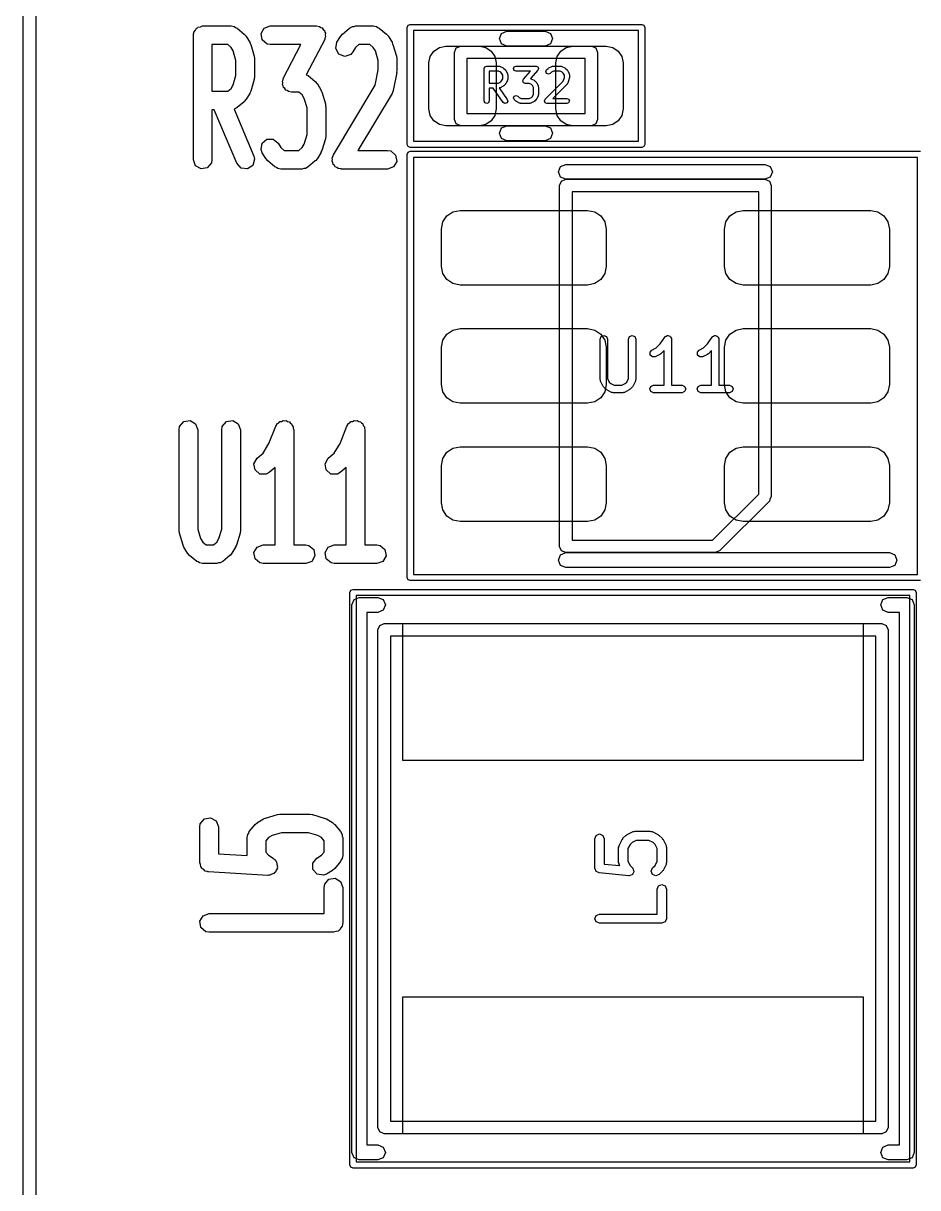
# Model space of a CAD drawing. Extents: x 3.67 to 6.5, y -4.53 to -1.6.
# Drawn here: x 3.7382 to 4.0212, y -2.9714 to -2.603 of the extents above; entities that cross this region are included whole.
import ezdxf

# ---------------------------------------------------------------- set-up
doc = ezdxf.new("R2010")
doc.units = 0
doc.header["$MEASUREMENT"] = 0
doc.layers.add('BLACK', color=7, linetype='CONTINUOUS')

msp = doc.modelspace()

# ---------------------------------------------------------------- linework, layer by layer
at = {"layer": 'BLACK', "linetype": 'CONTINUOUS'}
for p, q in [((3.73819, -3.51378), (3.73819, -1.9685)), ((3.74213, -1.9685), (3.74213, -3.51378)), ((3.79304, -2.60453), (3.79329, -2.60444)), ((3.79329, -2.60444), (3.79346, -2.60424)), ((3.79346, -2.60424), (3.79422, -2.60411)), ((3.79422, -2.60411), (3.79494, -2.60384)), ((3.79494, -2.60384), (3.80394, -2.60384)), ((3.80394, -2.60384), (3.80495, -2.60402)), ((3.80495, -2.60402), (3.80534, -2.60435)), ((3.80534, -2.60435), (3.80583, -2.60453)), ((3.81441, -2.60453), (3.81631, -2.60384)), ((3.81631, -2.60384), (3.83093, -2.60384)), ((3.83093, -2.60384), (3.83194, -2.60402)), ((3.83194, -2.60402), (3.8323, -2.60432)), ((3.8323, -2.60432), (3.83274, -2.60446)), ((3.83274, -2.60446), (3.83305, -2.60495)), ((3.84142, -2.60453), (3.84231, -2.60402)), ((3.84231, -2.60402), (3.84282, -2.60402)), ((3.84282, -2.60402), (3.84331, -2.60384)), ((3.84331, -2.60384), (3.84893, -2.60384)), ((3.84893, -2.60384), (3.84994, -2.60402)), ((3.84994, -2.60402), (3.85034, -2.60435)), ((3.85034, -2.60435), (3.85082, -2.60453)), ((3.85965, -2.60433), (3.85993, -2.60363)), ((3.85965, -2.64134), (3.85965, -2.60433)), ((3.85993, -2.60363), (3.86063, -2.60335)), ((3.86063, -2.60335), (3.93386, -2.60335)), ((3.93386, -2.60335), (3.93455, -2.60363)), ((3.93455, -2.60363), (3.93484, -2.60433)), ((3.93484, -2.60433), (3.93484, -2.64134)), ((3.79199, -2.6068), (3.79205, -2.60641)), ((3.79199, -2.64617), (3.79199, -2.6068)), ((3.79203, -2.60628), (3.7921, -2.60617)), ((3.79205, -2.60641), (3.79203, -2.60628)), ((3.7921, -2.60617), (3.79216, -2.60579)), ((3.79216, -2.60579), (3.79266, -2.6052)), ((3.79266, -2.6052), (3.79304, -2.60453)), ((3.80583, -2.60453), (3.80808, -2.6064)), ((3.80808, -2.6064), (3.80869, -2.60713)), ((3.80869, -2.60713), (3.80872, -2.60715)), ((3.80872, -2.60715), (3.80984, -2.60903)), ((3.8134, -2.60628), (3.81441, -2.60453)), ((3.81375, -2.60827), (3.8134, -2.60628)), ((3.83355, -2.60817), (3.82773, -2.61926)), ((3.83305, -2.60495), (3.83349, -2.60532)), ((3.83349, -2.60532), (3.83357, -2.60578)), ((3.83361, -2.60771), (3.83355, -2.60817)), ((3.83357, -2.60578), (3.83382, -2.60617)), ((3.83384, -2.60731), (3.83361, -2.60771)), ((3.83382, -2.60617), (3.83374, -2.60674)), ((3.83374, -2.60674), (3.83384, -2.60731)), ((3.8374, -2.60903), (3.83853, -2.60715)), ((3.83853, -2.60715), (3.83915, -2.60643)), ((3.83915, -2.60643), (3.83917, -2.6064)), ((3.83917, -2.6064), (3.84142, -2.60453)), ((3.85082, -2.60453), (3.85307, -2.6064)), ((3.85307, -2.6064), (3.85369, -2.60713)), ((3.85369, -2.60713), (3.85371, -2.60715)), ((3.85371, -2.60715), (3.85484, -2.60903)), ((3.86161, -2.60531), (3.86161, -2.64035)), ((3.93287, -2.60531), (3.86161, -2.60531)), ((3.88883, -2.60787), (3.88952, -2.6062)), ((3.88952, -2.60954), (3.88883, -2.60787)), ((3.88952, -2.6062), (3.8912, -2.60551)), ((3.8912, -2.60551), (3.90329, -2.60551)), ((3.90329, -2.60551), (3.90496, -2.6062)), ((3.90496, -2.6062), (3.90566, -2.60787)), ((3.90566, -2.60787), (3.90496, -2.60954)), ((3.93287, -2.64035), (3.93287, -2.60531)), ((3.80287, -2.60975), (3.79789, -2.60975)), ((3.79789, -2.60975), (3.79789, -2.62447)), ((3.80391, -2.61062), (3.80287, -2.60975)), ((3.80459, -2.61175), (3.80391, -2.61062)), ((3.80548, -2.61473), (3.80459, -2.61175)), ((3.80984, -2.60903), (3.81006, -2.60959)), ((3.81006, -2.60959), (3.81014, -2.6097)), ((3.81014, -2.6097), (3.81126, -2.61345)), ((3.8153, -2.60957), (3.81375, -2.60827)), ((3.81631, -2.60975), (3.8153, -2.60957)), ((3.82605, -2.60975), (3.81631, -2.60975)), ((3.82045, -2.62042), (3.82605, -2.60975)), ((3.83702, -2.61101), (3.8374, -2.60903)), ((3.838, -2.61278), (3.83702, -2.61101)), ((3.84333, -2.61062), (3.84246, -2.61206)), ((3.84438, -2.60975), (3.84333, -2.61062)), ((3.84786, -2.60975), (3.84438, -2.60975)), ((3.84891, -2.61062), (3.84786, -2.60975)), ((3.84958, -2.61175), (3.84891, -2.61062)), ((3.85048, -2.61473), (3.84958, -2.61175)), ((3.85484, -2.60903), (3.85505, -2.60959)), ((3.85505, -2.60959), (3.85513, -2.6097)), ((3.85513, -2.6097), (3.85626, -2.61345)), ((3.86694, -2.61352), (3.86809, -2.61179)), ((3.86809, -2.61179), (3.86982, -2.61064)), ((3.86982, -2.61064), (3.87185, -2.61024)), ((3.87185, -2.61024), (3.88248, -2.61024)), ((3.87461, -2.6122), (3.87518, -2.61081)), ((3.87518, -2.61081), (3.87657, -2.61024)), ((3.87657, -2.61024), (3.91791, -2.61024)), ((3.88248, -2.61024), (3.88451, -2.61064)), ((3.88451, -2.61064), (3.88624, -2.61179)), ((3.88624, -2.61179), (3.88739, -2.61352)), ((3.8912, -2.61024), (3.88952, -2.60954)), ((3.90329, -2.61024), (3.8912, -2.61024)), ((3.90496, -2.60954), (3.90329, -2.61024)), ((3.9071, -2.61352), (3.90825, -2.61179)), ((3.90825, -2.61179), (3.90997, -2.61064)), ((3.90997, -2.61064), (3.91201, -2.61024)), ((3.91201, -2.61024), (3.92264, -2.61024)), ((3.91791, -2.61024), (3.91931, -2.61081)), ((3.91931, -2.61081), (3.91988, -2.6122)), ((3.92264, -2.61024), (3.92467, -2.61064)), ((3.92467, -2.61064), (3.9264, -2.61179)), ((3.9264, -2.61179), (3.92755, -2.61352)), ((3.80548, -2.61949), (3.80548, -2.61473)), ((3.81126, -2.61345), (3.81135, -2.61419)), ((3.81135, -2.61419), (3.81139, -2.6143)), ((3.81139, -2.6143), (3.81139, -2.61992)), ((3.83988, -2.6135), (3.838, -2.61278)), ((3.84179, -2.61284), (3.83988, -2.6135)), ((3.84246, -2.61206), (3.84179, -2.61284)), ((3.85048, -2.61775), (3.85048, -2.61473)), ((3.85626, -2.61345), (3.85635, -2.61419)), ((3.85635, -2.61419), (3.85638, -2.6143)), ((3.85638, -2.6143), (3.85638, -2.61804)), ((3.86654, -2.61555), (3.86694, -2.61352)), ((3.86654, -2.63012), (3.86654, -2.61555)), ((3.87461, -2.63346), (3.87461, -2.6122)), ((3.87854, -2.61417), (3.87854, -2.6315)), ((3.91594, -2.61417), (3.87854, -2.61417)), ((3.88739, -2.61352), (3.8878, -2.61555)), ((3.8878, -2.61555), (3.8878, -2.63012)), ((3.90669, -2.61555), (3.9071, -2.61352)), ((3.90669, -2.63012), (3.90669, -2.61555)), ((3.91594, -2.6315), (3.91594, -2.61417)), ((3.91988, -2.6122), (3.91988, -2.63346)), ((3.92755, -2.61352), (3.92795, -2.61555)), ((3.92795, -2.61555), (3.92795, -2.63012)), ((3.84951, -2.62259), (3.85048, -2.61775)), ((3.85633, -2.61862), (3.8552, -2.62425)), ((3.85638, -2.61804), (3.85631, -2.61849)), ((3.85631, -2.61849), (3.85633, -2.61862)), ((3.88403, -2.61733), (3.88426, -2.61678)), ((3.88403, -2.62757), (3.88403, -2.61733)), ((3.88426, -2.61678), (3.88481, -2.61655)), ((3.88481, -2.61655), (3.88871, -2.61655)), ((3.88853, -2.61812), (3.8856, -2.61812)), ((3.8856, -2.61812), (3.8856, -2.62191)), ((3.88922, -2.61847), (3.88853, -2.61812)), ((3.88871, -2.61655), (3.88888, -2.61662)), ((3.88888, -2.61662), (3.88907, -2.61663)), ((3.88907, -2.61663), (3.89004, -2.61712)), ((3.88953, -2.61878), (3.88922, -2.61847)), ((3.88988, -2.61947), (3.88953, -2.61878)), ((3.89004, -2.61712), (3.89013, -2.61721)), ((3.89013, -2.61721), (3.89025, -2.61726)), ((3.89025, -2.61726), (3.89073, -2.61775)), ((3.89073, -2.61775), (3.89078, -2.61787)), ((3.89078, -2.61787), (3.89088, -2.61796)), ((3.89088, -2.61796), (3.89137, -2.61893)), ((3.89137, -2.61893), (3.89138, -2.61911)), ((3.89138, -2.61911), (3.89145, -2.61928)), ((3.89329, -2.61733), (3.89352, -2.61678)), ((3.89352, -2.61789), (3.89329, -2.61733)), ((3.89352, -2.61678), (3.89408, -2.61655)), ((3.89408, -2.61812), (3.89352, -2.61789)), ((3.89408, -2.61655), (3.90041, -2.61655)), ((3.89868, -2.61812), (3.89408, -2.61812)), ((3.89641, -2.62071), (3.89868, -2.61812)), ((3.90101, -2.61785), (3.89867, -2.62052)), ((3.90041, -2.61655), (3.90067, -2.61665)), ((3.90067, -2.61665), (3.90093, -2.61674)), ((3.90093, -2.61674), (3.90094, -2.61677)), ((3.90094, -2.61677), (3.90097, -2.61678)), ((3.90097, -2.61678), (3.90108, -2.61703)), ((3.90109, -2.61759), (3.90101, -2.61785)), ((3.90108, -2.61703), (3.9012, -2.61728)), ((3.9012, -2.61733), (3.90109, -2.61759)), ((3.9012, -2.61728), (3.90119, -2.61731)), ((3.90119, -2.61731), (3.9012, -2.61733)), ((3.90352, -2.61831), (3.90376, -2.61775)), ((3.90376, -2.61887), (3.90352, -2.61831)), ((3.90376, -2.61775), (3.90424, -2.61726)), ((3.90431, -2.6191), (3.90376, -2.61887)), ((3.90424, -2.61726), (3.90436, -2.61721)), ((3.90487, -2.61887), (3.90431, -2.6191)), ((3.90436, -2.61721), (3.90445, -2.61712)), ((3.90445, -2.61712), (3.90542, -2.61663)), ((3.90527, -2.61847), (3.90487, -2.61887)), ((3.90596, -2.61812), (3.90527, -2.61847)), ((3.90542, -2.61663), (3.9056, -2.61662)), ((3.9056, -2.61662), (3.90577, -2.61655)), ((3.90577, -2.61655), (3.90821, -2.61655)), ((3.90803, -2.61812), (3.90596, -2.61812)), ((3.90872, -2.61847), (3.90803, -2.61812)), ((3.90821, -2.61655), (3.90838, -2.61662)), ((3.90838, -2.61662), (3.90856, -2.61663)), ((3.90856, -2.61663), (3.90954, -2.61712)), ((3.90903, -2.61878), (3.90872, -2.61847)), ((3.90937, -2.61947), (3.90903, -2.61878)), ((3.90954, -2.61712), (3.90962, -2.61721)), ((3.90962, -2.61721), (3.90974, -2.61726)), ((3.90974, -2.61726), (3.91023, -2.61775)), ((3.91023, -2.61775), (3.91028, -2.61787)), ((3.91028, -2.61787), (3.91038, -2.61796)), ((3.91038, -2.61796), (3.91087, -2.61893)), ((3.91087, -2.61893), (3.91088, -2.61911)), ((3.91088, -2.61911), (3.91095, -2.61928)), ((3.80391, -2.6236), (3.80459, -2.62247)), ((3.80459, -2.62247), (3.80548, -2.61949)), ((3.81126, -2.62077), (3.81014, -2.62452)), ((3.81139, -2.61992), (3.81126, -2.62066)), ((3.81126, -2.62066), (3.81126, -2.62077)), ((3.82015, -2.62128), (3.82038, -2.62088)), ((3.82025, -2.62185), (3.82015, -2.62128)), ((3.82017, -2.62242), (3.82025, -2.62185)), ((3.82042, -2.62281), (3.82017, -2.62242)), ((3.82038, -2.62088), (3.82045, -2.62042)), ((3.8205, -2.62327), (3.82042, -2.62281)), ((3.82773, -2.61926), (3.82784, -2.61935)), ((3.82784, -2.61935), (3.82832, -2.61953)), ((3.82832, -2.61953), (3.83057, -2.6214)), ((3.83057, -2.6214), (3.83119, -2.62213)), ((3.83119, -2.62213), (3.83122, -2.62215)), ((3.83122, -2.62215), (3.83234, -2.62402)), ((3.83628, -2.64465), (3.84951, -2.62259)), ((3.8856, -2.62191), (3.88853, -2.62191)), ((3.88853, -2.62191), (3.88922, -2.62156)), ((3.89004, -2.62291), (3.88907, -2.6234)), ((3.88922, -2.62156), (3.88953, -2.62125)), ((3.88953, -2.62125), (3.88988, -2.62056)), ((3.88988, -2.62056), (3.88988, -2.61947)), ((3.89013, -2.62281), (3.89004, -2.62291)), ((3.89025, -2.62277), (3.89013, -2.62281)), ((3.89073, -2.62228), (3.89025, -2.62277)), ((3.89078, -2.62216), (3.89073, -2.62228)), ((3.89088, -2.62207), (3.89078, -2.62216)), ((3.89137, -2.6211), (3.89088, -2.62207)), ((3.89138, -2.62092), (3.89137, -2.6211)), ((3.89145, -2.62075), (3.89138, -2.62092)), ((3.89145, -2.61928), (3.89145, -2.62075)), ((3.89621, -2.62123), (3.89632, -2.62098)), ((3.89622, -2.62126), (3.89621, -2.62123)), ((3.89621, -2.62129), (3.89622, -2.62126)), ((3.89634, -2.62153), (3.89621, -2.62129)), ((3.89632, -2.62098), (3.89641, -2.62071)), ((3.89644, -2.62179), (3.89634, -2.62153)), ((3.89647, -2.6218), (3.89644, -2.62179)), ((3.89648, -2.62183), (3.89647, -2.6218)), ((3.89674, -2.62191), (3.89648, -2.62183)), ((3.897, -2.62202), (3.89674, -2.62191)), ((3.89828, -2.62202), (3.897, -2.62202)), ((3.89897, -2.62237), (3.89828, -2.62202)), ((3.89867, -2.62052), (3.89881, -2.62053)), ((3.89881, -2.62053), (3.89979, -2.62102)), ((3.89928, -2.62267), (3.89897, -2.62237)), ((3.89963, -2.62337), (3.89928, -2.62267)), ((3.89979, -2.62102), (3.89987, -2.62111)), ((3.89987, -2.62111), (3.89999, -2.62116)), ((3.89999, -2.62116), (3.90048, -2.62165)), ((3.90048, -2.62165), (3.90053, -2.62177)), ((3.90053, -2.62177), (3.90063, -2.62186)), ((3.90063, -2.62186), (3.90112, -2.62283)), ((3.90112, -2.62283), (3.90113, -2.62301)), ((3.90327, -2.62701), (3.90899, -2.6213)), ((3.91023, -2.62228), (3.90573, -2.62678)), ((3.90899, -2.6213), (3.90937, -2.62013)), ((3.90937, -2.62013), (3.90937, -2.61947)), ((3.9103, -2.62211), (3.91023, -2.62228)), ((3.91042, -2.62197), (3.9103, -2.62211)), ((3.91091, -2.62051), (3.91042, -2.62197)), ((3.91095, -2.62026), (3.9109, -2.62038)), ((3.9109, -2.62038), (3.91091, -2.62051)), ((3.91095, -2.61928), (3.91095, -2.62026)), ((3.79789, -2.62447), (3.80287, -2.62447)), ((3.80287, -2.62447), (3.80391, -2.6236)), ((3.80984, -2.62519), (3.80872, -2.62706)), ((3.80987, -2.62506), (3.80984, -2.62519)), ((3.81014, -2.62452), (3.80987, -2.62506)), ((3.82095, -2.62364), (3.8205, -2.62327)), ((3.82125, -2.62413), (3.82095, -2.62364)), ((3.82169, -2.62427), (3.82125, -2.62413)), ((3.82205, -2.62457), (3.82169, -2.62427)), ((3.82306, -2.62475), (3.82205, -2.62457)), ((3.82537, -2.62475), (3.82306, -2.62475)), ((3.82641, -2.62562), (3.82537, -2.62475)), ((3.82709, -2.62675), (3.82641, -2.62562)), ((3.83234, -2.62402), (3.83256, -2.62459)), ((3.83256, -2.62459), (3.83264, -2.6247)), ((3.83264, -2.6247), (3.83376, -2.62844)), ((3.85484, -2.62519), (3.84402, -2.64321)), ((3.8552, -2.62425), (3.85484, -2.62517)), ((3.85484, -2.62517), (3.85484, -2.62519)), ((3.88684, -2.62348), (3.8856, -2.62348)), ((3.8856, -2.62348), (3.8856, -2.62757)), ((3.89002, -2.62802), (3.88684, -2.62348)), ((3.88888, -2.62341), (3.88875, -2.62347)), ((3.88875, -2.62347), (3.89131, -2.62712)), ((3.88907, -2.6234), (3.88888, -2.62341)), ((3.89329, -2.6266), (3.89352, -2.62604)), ((3.89352, -2.62715), (3.89329, -2.6266)), ((3.89352, -2.62604), (3.89408, -2.62581)), ((3.89408, -2.62581), (3.89463, -2.62604)), ((3.89463, -2.62604), (3.89503, -2.62644)), ((3.89503, -2.62644), (3.89572, -2.62678)), ((3.89828, -2.62678), (3.89897, -2.62644)), ((3.89897, -2.62644), (3.89928, -2.62613)), ((3.89928, -2.62613), (3.89963, -2.62543)), ((3.89963, -2.62543), (3.89963, -2.62337)), ((3.90112, -2.62597), (3.90063, -2.62695)), ((3.90113, -2.62579), (3.90112, -2.62597)), ((3.90113, -2.62301), (3.9012, -2.62318)), ((3.9012, -2.62562), (3.90113, -2.62579)), ((3.9012, -2.62318), (3.9012, -2.62562)), ((3.80494, -2.6302), (3.80493, -2.6302)), ((3.80493, -2.6302), (3.81116, -2.64502)), ((3.80583, -2.62969), (3.80494, -2.6302)), ((3.80808, -2.62781), (3.80583, -2.62969)), ((3.80809, -2.62778), (3.80808, -2.62781)), ((3.80872, -2.62706), (3.80809, -2.62778)), ((3.82798, -2.62973), (3.82709, -2.62675)), ((3.82798, -2.63823), (3.82798, -2.62973)), ((3.83376, -2.62844), (3.83385, -2.62919)), ((3.83385, -2.62919), (3.83389, -2.62929)), ((3.83389, -2.62929), (3.83389, -2.63867)), ((3.86694, -2.63215), (3.86654, -2.63012)), ((3.88426, -2.62813), (3.88403, -2.62757)), ((3.88481, -2.62836), (3.88426, -2.62813)), ((3.88537, -2.62813), (3.88481, -2.62836)), ((3.8856, -2.62757), (3.88537, -2.62813)), ((3.8878, -2.63012), (3.88739, -2.63215)), ((3.89053, -2.62835), (3.89002, -2.62802)), ((3.89112, -2.62822), (3.89053, -2.62835)), ((3.89144, -2.62771), (3.89112, -2.62822)), ((3.89131, -2.62712), (3.89144, -2.62771)), ((3.89401, -2.62764), (3.89352, -2.62715)), ((3.89413, -2.62769), (3.89401, -2.62764)), ((3.89421, -2.62779), (3.89413, -2.62769)), ((3.89519, -2.62827), (3.89421, -2.62779)), ((3.89537, -2.62829), (3.89519, -2.62827)), ((3.89554, -2.62836), (3.89537, -2.62829)), ((3.89846, -2.62836), (3.89554, -2.62836)), ((3.89572, -2.62678), (3.89828, -2.62678)), ((3.89863, -2.62829), (3.89846, -2.62836)), ((3.89881, -2.62827), (3.89863, -2.62829)), ((3.89979, -2.62779), (3.89881, -2.62827)), ((3.89987, -2.62769), (3.89979, -2.62779)), ((3.89999, -2.62764), (3.89987, -2.62769)), ((3.90048, -2.62715), (3.89999, -2.62764)), ((3.90053, -2.62703), (3.90048, -2.62715)), ((3.90063, -2.62695), (3.90053, -2.62703)), ((3.90304, -2.62757), (3.90327, -2.62701)), ((3.90327, -2.62813), (3.90304, -2.62757)), ((3.90327, -2.62701), (3.90327, -2.62701)), ((3.90382, -2.62836), (3.90327, -2.62813)), ((3.91016, -2.62836), (3.90382, -2.62836)), ((3.90573, -2.62678), (3.91016, -2.62678)), ((3.9071, -2.63215), (3.90669, -2.63012)), ((3.91016, -2.62678), (3.91072, -2.62701)), ((3.91072, -2.62813), (3.91016, -2.62836)), ((3.91072, -2.62701), (3.91095, -2.62757)), ((3.91095, -2.62757), (3.91072, -2.62813)), ((3.92795, -2.63012), (3.92755, -2.63215)), ((3.7986, -2.63037), (3.79789, -2.63037)), ((3.79789, -2.63037), (3.79789, -2.64617)), ((3.80571, -2.64731), (3.7986, -2.63037)), ((3.86809, -2.63388), (3.86694, -2.63215)), ((3.86982, -2.63503), (3.86809, -2.63388)), ((3.87518, -2.63486), (3.87461, -2.63346)), ((3.87854, -2.6315), (3.91594, -2.6315)), ((3.88624, -2.63388), (3.88451, -2.63503)), ((3.88739, -2.63215), (3.88624, -2.63388)), ((3.90825, -2.63388), (3.9071, -2.63215)), ((3.90997, -2.63503), (3.90825, -2.63388)), ((3.91988, -2.63346), (3.91931, -2.63486)), ((3.9264, -2.63388), (3.92467, -2.63503)), ((3.92755, -2.63215), (3.9264, -2.63388)), ((3.87185, -2.63543), (3.86982, -2.63503)), ((3.88248, -2.63543), (3.87185, -2.63543)), ((3.87657, -2.63543), (3.87518, -2.63486)), ((3.91791, -2.63543), (3.87657, -2.63543)), ((3.88451, -2.63503), (3.88248, -2.63543)), ((3.88883, -2.6378), (3.88952, -2.63612)), ((3.88952, -2.63612), (3.8912, -2.63543)), ((3.8912, -2.63543), (3.90329, -2.63543)), ((3.90329, -2.63543), (3.90496, -2.63612)), ((3.90496, -2.63612), (3.90566, -2.6378)), ((3.91201, -2.63543), (3.90997, -2.63503)), ((3.92264, -2.63543), (3.91201, -2.63543)), ((3.91931, -2.63486), (3.91791, -2.63543)), ((3.92467, -2.63503), (3.92264, -2.63543)), ((3.81341, -2.64298), (3.81373, -2.64098)), ((3.81373, -2.64098), (3.81525, -2.63966)), ((3.81525, -2.63966), (3.81727, -2.63963)), ((3.81727, -2.63963), (3.81884, -2.6409)), ((3.81884, -2.6409), (3.81971, -2.64234)), ((3.82641, -2.64234), (3.82709, -2.64121)), ((3.82709, -2.64121), (3.82798, -2.63823)), ((3.83376, -2.63952), (3.83264, -2.64326)), ((3.83389, -2.63867), (3.83376, -2.63941)), ((3.83376, -2.63941), (3.83376, -2.63952)), ((3.85993, -2.64203), (3.85965, -2.64134)), ((3.86161, -2.64035), (3.93287, -2.64035)), ((3.88952, -2.63947), (3.88883, -2.6378)), ((3.8912, -2.64016), (3.88952, -2.63947)), ((3.90329, -2.64016), (3.8912, -2.64016)), ((3.90496, -2.63947), (3.90329, -2.64016)), ((3.90566, -2.6378), (3.90496, -2.63947)), ((3.93484, -2.64134), (3.93455, -2.64203)), ((3.81116, -2.64502), (3.81139, -2.64602)), ((3.81378, -2.64394), (3.81341, -2.64298)), ((3.8149, -2.64581), (3.81378, -2.64394)), ((3.81971, -2.64234), (3.82075, -2.64321)), ((3.82075, -2.64321), (3.82537, -2.64321)), ((3.82537, -2.64321), (3.82641, -2.64234)), ((3.83234, -2.64394), (3.83122, -2.64581)), ((3.83237, -2.6438), (3.83234, -2.64394)), ((3.83264, -2.64326), (3.83237, -2.6438)), ((3.83617, -2.64518), (3.83628, -2.64465)), ((3.84402, -2.64321), (3.85343, -2.64321)), ((3.85343, -2.64321), (3.85444, -2.64339)), ((3.85444, -2.64339), (3.85599, -2.64469)), ((3.85599, -2.64469), (3.85634, -2.64668)), ((3.85965, -2.64449), (3.85993, -2.64379)), ((3.85965, -2.77835), (3.85965, -2.64449)), ((3.86063, -2.64232), (3.85993, -2.64203)), ((3.85993, -2.64379), (3.86063, -2.6435)), ((3.93386, -2.64232), (3.86063, -2.64232)), ((3.86063, -2.6435), (4.02205, -2.6435)), ((3.93455, -2.64203), (3.93386, -2.64232)), ((3.79268, -2.64806), (3.79199, -2.64617)), ((3.79443, -2.64907), (3.79268, -2.64806)), ((3.79771, -2.64718), (3.79641, -2.64872)), ((3.79789, -2.64617), (3.79771, -2.64718)), ((3.80709, -2.64879), (3.80571, -2.64731)), ((3.81079, -2.64795), (3.80909, -2.64905)), ((3.81139, -2.64602), (3.81079, -2.64795)), ((3.81493, -2.64583), (3.8149, -2.64581)), ((3.81554, -2.64656), (3.81493, -2.64583)), ((3.81779, -2.64843), (3.81554, -2.64656)), ((3.81828, -2.64861), (3.81779, -2.64843)), ((3.81868, -2.64894), (3.81828, -2.64861)), ((3.82832, -2.64843), (3.82743, -2.64894)), ((3.83057, -2.64656), (3.82832, -2.64843)), ((3.83059, -2.64653), (3.83057, -2.64656)), ((3.83122, -2.64581), (3.83059, -2.64653)), ((3.83589, -2.64663), (3.83599, -2.64614)), ((3.83616, -2.64711), (3.83589, -2.64663)), ((3.8359, -2.64565), (3.83617, -2.64518)), ((3.83599, -2.64614), (3.8359, -2.64565)), ((3.83625, -2.64764), (3.83616, -2.64711)), ((3.83663, -2.64796), (3.83625, -2.64764)), ((3.83687, -2.6484), (3.83663, -2.64796)), ((3.83738, -2.64859), (3.83687, -2.6484)), ((3.8378, -2.64894), (3.83738, -2.64859)), ((3.85533, -2.64843), (3.85343, -2.64912)), ((3.85634, -2.64668), (3.85533, -2.64843)), ((3.86161, -2.64547), (3.86161, -2.77736)), ((4.02106, -2.64547), (3.86161, -2.64547)), ((3.90748, -2.65), (3.90817, -2.64833)), ((3.90817, -2.64833), (3.90984, -2.64764)), ((3.90984, -2.64764), (3.94134, -2.64764)), ((3.94134, -2.64764), (3.97283, -2.64764)), ((3.97283, -2.64764), (3.9745, -2.64833)), ((3.9745, -2.64833), (3.9752, -2.65)), ((4.02106, -2.77736), (4.02106, -2.64547)), ((3.79641, -2.64872), (3.79443, -2.64907)), ((3.80909, -2.64905), (3.80709, -2.64879)), ((3.81968, -2.64912), (3.81868, -2.64894)), ((3.82643, -2.64912), (3.81968, -2.64912)), ((3.82692, -2.64894), (3.82643, -2.64912)), ((3.82743, -2.64894), (3.82692, -2.64894)), ((3.83872, -2.6491), (3.8378, -2.64894)), ((3.83876, -2.64912), (3.83872, -2.6491)), ((3.83877, -2.64911), (3.83876, -2.64912)), ((3.83881, -2.64912), (3.83877, -2.64911)), ((3.85343, -2.64912), (3.83881, -2.64912)), ((3.90817, -2.65167), (3.90748, -2.65)), ((3.90984, -2.65236), (3.90817, -2.65167)), ((3.90845, -2.65294), (3.90984, -2.65236)), ((3.94134, -2.65236), (3.90984, -2.65236)), ((3.90984, -2.65236), (3.97283, -2.65236)), ((3.97283, -2.65236), (3.94134, -2.65236)), ((3.9745, -2.65167), (3.97283, -2.65236)), ((3.97283, -2.65236), (3.97423, -2.65294)), ((3.9752, -2.65), (3.9745, -2.65167)), ((3.90787, -2.65433), (3.90845, -2.65294)), ((3.90787, -2.7685), (3.90787, -2.65433)), ((3.97423, -2.65294), (3.9748, -2.65433)), ((3.9748, -2.65433), (3.9748, -2.75276)), ((3.91181, -2.6563), (3.91181, -2.76654)), ((3.97087, -2.6563), (3.91181, -2.6563)), ((3.97087, -2.75194), (3.97087, -2.6563)), ((3.8722, -2.66393), (3.87412, -2.66265)), ((3.87412, -2.66265), (3.87638, -2.6622)), ((3.87638, -2.6622), (3.91673, -2.6622)), ((3.91673, -2.6622), (3.91899, -2.66265)), ((3.91899, -2.66265), (3.92091, -2.66393)), ((3.96177, -2.66393), (3.96368, -2.66265)), ((3.96368, -2.66265), (3.96594, -2.6622)), ((3.96594, -2.6622), (4.0063, -2.6622)), ((4.0063, -2.6622), (4.00856, -2.66265)), ((4.00856, -2.66265), (4.01048, -2.66393)), ((3.87047, -2.66811), (3.87092, -2.66585)), ((3.87092, -2.66585), (3.8722, -2.66393)), ((3.92091, -2.66393), (3.92219, -2.66585)), ((3.92219, -2.66585), (3.92264, -2.66811)), ((3.96004, -2.66811), (3.96049, -2.66585)), ((3.96049, -2.66585), (3.96177, -2.66393)), ((4.01048, -2.66393), (4.01176, -2.66585)), ((4.01176, -2.66585), (4.0122, -2.66811)), ((3.87047, -2.67992), (3.87047, -2.66811)), ((3.92264, -2.66811), (3.92264, -2.67992)), ((3.96004, -2.67992), (3.96004, -2.66811)), ((4.0122, -2.66811), (4.0122, -2.67992)), ((3.87092, -2.68218), (3.87047, -2.67992)), ((3.92264, -2.67992), (3.92219, -2.68218)), ((3.96049, -2.68218), (3.96004, -2.67992)), ((4.0122, -2.67992), (4.01176, -2.68218)), ((3.8722, -2.6841), (3.87092, -2.68218)), ((3.87412, -2.68538), (3.8722, -2.6841)), ((3.87638, -2.68583), (3.87412, -2.68538)), ((3.91899, -2.68538), (3.91673, -2.68583)), ((3.92091, -2.6841), (3.91899, -2.68538)), ((3.92219, -2.68218), (3.92091, -2.6841)), ((3.96177, -2.6841), (3.96049, -2.68218)), ((3.96368, -2.68538), (3.96177, -2.6841)), ((3.96594, -2.68583), (3.96368, -2.68538)), ((4.00856, -2.68538), (4.0063, -2.68583)), ((4.01048, -2.6841), (4.00856, -2.68538)), ((4.01176, -2.68218), (4.01048, -2.6841)), ((3.91673, -2.68583), (3.87638, -2.68583)), ((4.0063, -2.68583), (3.96594, -2.68583)), ((3.8722, -2.70134), (3.87412, -2.70006)), ((3.87412, -2.70006), (3.87638, -2.69961)), ((3.87638, -2.69961), (3.91673, -2.69961)), ((3.91673, -2.69961), (3.91899, -2.70006)), ((3.91899, -2.70006), (3.92091, -2.70134)), ((3.96177, -2.70134), (3.96368, -2.70006)), ((3.96368, -2.70006), (3.96594, -2.69961)), ((3.96594, -2.69961), (4.0063, -2.69961)), ((4.0063, -2.69961), (4.00856, -2.70006)), ((4.00856, -2.70006), (4.01048, -2.70134)), ((3.87047, -2.70551), (3.87092, -2.70325)), ((3.87092, -2.70325), (3.8722, -2.70134)), ((3.92066, -2.70295), (3.92101, -2.70212)), ((3.92066, -2.7157), (3.92066, -2.70295)), ((3.92091, -2.70134), (3.92219, -2.70325)), ((3.92101, -2.70212), (3.92184, -2.70177)), ((3.92184, -2.70177), (3.92268, -2.70212)), ((3.92219, -2.70325), (3.92264, -2.70551)), ((3.92268, -2.70212), (3.92302, -2.70295)), ((3.92302, -2.70295), (3.92302, -2.71542)), ((3.92966, -2.70295), (3.93, -2.70212)), ((3.92966, -2.71542), (3.92966, -2.70295)), ((3.93, -2.70212), (3.93084, -2.70177)), ((3.93084, -2.70177), (3.93168, -2.70212)), ((3.93168, -2.70212), (3.93202, -2.70295)), ((3.93202, -2.70295), (3.93202, -2.7157)), ((3.93967, -2.70445), (3.94111, -2.7023)), ((3.94111, -2.7023), (3.94121, -2.70223)), ((3.94121, -2.70223), (3.94125, -2.70212)), ((3.94125, -2.70212), (3.94157, -2.70199)), ((3.94157, -2.70199), (3.94186, -2.7018)), ((3.94186, -2.7018), (3.94198, -2.70182)), ((3.94198, -2.70182), (3.94209, -2.70177)), ((3.94209, -2.70177), (3.94241, -2.70191)), ((3.94241, -2.70191), (3.94274, -2.70197)), ((3.94274, -2.70197), (3.94281, -2.70207)), ((3.94281, -2.70207), (3.94292, -2.70212)), ((3.94292, -2.70212), (3.94306, -2.70244)), ((3.94306, -2.70244), (3.94325, -2.70272)), ((3.94325, -2.70272), (3.94322, -2.70284)), ((3.94322, -2.70284), (3.94327, -2.70295)), ((3.94327, -2.70295), (3.94327, -2.71752)), ((3.95467, -2.70445), (3.9561, -2.7023)), ((3.9561, -2.7023), (3.9562, -2.70223)), ((3.9562, -2.70223), (3.95625, -2.70212)), ((3.95625, -2.70212), (3.95657, -2.70199)), ((3.95657, -2.70199), (3.95686, -2.7018)), ((3.95686, -2.7018), (3.95697, -2.70182)), ((3.95697, -2.70182), (3.95709, -2.70177)), ((3.95709, -2.70177), (3.9574, -2.70191)), ((3.9574, -2.70191), (3.95774, -2.70197)), ((3.95774, -2.70197), (3.95781, -2.70207)), ((3.95781, -2.70207), (3.95792, -2.70212)), ((3.95792, -2.70212), (3.95805, -2.70244)), ((3.95805, -2.70244), (3.95824, -2.70272)), ((3.95824, -2.70272), (3.95822, -2.70284)), ((3.95822, -2.70284), (3.95827, -2.70295)), ((3.95827, -2.70295), (3.95827, -2.71752)), ((3.96004, -2.70551), (3.96049, -2.70325)), ((3.96049, -2.70325), (3.96177, -2.70134)), ((4.01048, -2.70134), (4.01176, -2.70325)), ((4.01176, -2.70325), (4.0122, -2.70551)), ((3.87047, -2.71732), (3.87047, -2.70551)), ((3.92264, -2.70551), (3.92264, -2.71732)), ((3.93647, -2.70708), (3.93706, -2.7064)), ((3.93653, -2.70798), (3.93647, -2.70708)), ((3.93706, -2.7064), (3.93839, -2.70573)), ((3.93839, -2.70573), (3.93967, -2.70445)), ((3.93974, -2.70761), (3.93962, -2.70776)), ((3.93992, -2.70754), (3.93974, -2.70761)), ((3.94091, -2.70656), (3.93992, -2.70754)), ((3.94091, -2.71752), (3.94091, -2.70656)), ((3.95147, -2.70708), (3.95206, -2.7064)), ((3.95153, -2.70798), (3.95147, -2.70708)), ((3.95206, -2.7064), (3.95339, -2.70573)), ((3.95339, -2.70573), (3.95467, -2.70445)), ((3.95474, -2.70761), (3.95462, -2.70776)), ((3.95492, -2.70754), (3.95474, -2.70761)), ((3.95591, -2.70656), (3.95492, -2.70754)), ((3.95591, -2.71752), (3.95591, -2.70656)), ((3.96004, -2.71732), (3.96004, -2.70551)), ((4.0122, -2.70551), (4.0122, -2.71732)), ((3.93722, -2.70857), (3.93653, -2.70798)), ((3.93812, -2.70851), (3.93722, -2.70857)), ((3.93962, -2.70776), (3.93812, -2.70851)), ((3.95221, -2.70857), (3.95153, -2.70798)), ((3.95312, -2.70851), (3.95221, -2.70857)), ((3.95462, -2.70776), (3.95312, -2.70851)), ((3.87092, -2.71958), (3.87047, -2.71732)), ((3.92077, -2.71596), (3.92066, -2.7157)), ((3.92078, -2.71623), (3.92077, -2.71596)), ((3.92153, -2.71773), (3.92078, -2.71623)), ((3.92168, -2.71786), (3.92153, -2.71773)), ((3.92176, -2.71804), (3.92168, -2.71786)), ((3.92251, -2.71879), (3.92176, -2.71804)), ((3.92264, -2.71732), (3.92219, -2.71958)), ((3.92302, -2.71542), (3.92356, -2.7165)), ((3.92356, -2.7165), (3.92404, -2.71698)), ((3.92404, -2.71698), (3.92512, -2.71752)), ((3.92512, -2.71752), (3.92756, -2.71752)), ((3.92756, -2.71752), (3.92864, -2.71698)), ((3.92864, -2.71698), (3.92912, -2.7165)), ((3.92912, -2.7165), (3.92966, -2.71542)), ((3.93093, -2.71804), (3.93018, -2.71879)), ((3.931, -2.71786), (3.93093, -2.71804)), ((3.93115, -2.71773), (3.931, -2.71786)), ((3.9319, -2.71623), (3.93115, -2.71773)), ((3.93192, -2.71596), (3.9319, -2.71623)), ((3.93202, -2.7157), (3.93192, -2.71596)), ((3.93641, -2.7187), (3.93675, -2.71787)), ((3.93675, -2.71954), (3.93641, -2.7187)), ((3.93675, -2.71787), (3.93759, -2.71752)), ((3.93759, -2.71752), (3.94091, -2.71752)), ((3.94327, -2.71752), (3.94659, -2.71752)), ((3.94659, -2.71752), (3.94742, -2.71787)), ((3.94742, -2.71787), (3.94777, -2.7187)), ((3.94777, -2.7187), (3.94742, -2.71954)), ((3.95141, -2.7187), (3.95175, -2.71787)), ((3.95175, -2.71954), (3.95141, -2.7187)), ((3.95175, -2.71787), (3.95259, -2.71752)), ((3.95259, -2.71752), (3.95591, -2.71752)), ((3.95827, -2.71752), (3.96159, -2.71752)), ((3.96049, -2.71958), (3.96004, -2.71732)), ((3.96159, -2.71752), (3.96242, -2.71787)), ((3.96242, -2.71787), (3.96277, -2.7187)), ((3.96277, -2.7187), (3.96242, -2.71954)), ((4.0122, -2.71732), (4.01176, -2.71958)), ((3.8722, -2.7215), (3.87092, -2.71958)), ((3.87412, -2.72278), (3.8722, -2.7215)), ((3.92091, -2.7215), (3.91899, -2.72278)), ((3.92219, -2.71958), (3.92091, -2.7215)), ((3.92269, -2.71886), (3.92251, -2.71879)), ((3.92281, -2.71901), (3.92269, -2.71886)), ((3.92431, -2.71976), (3.92281, -2.71901)), ((3.92459, -2.71978), (3.92431, -2.71976)), ((3.92484, -2.71988), (3.92459, -2.71978)), ((3.92784, -2.71988), (3.92484, -2.71988)), ((3.92809, -2.71978), (3.92784, -2.71988)), ((3.92837, -2.71976), (3.92809, -2.71978)), ((3.92987, -2.71901), (3.92837, -2.71976)), ((3.93, -2.71886), (3.92987, -2.71901)), ((3.93018, -2.71879), (3.93, -2.71886)), ((3.93759, -2.71988), (3.93675, -2.71954)), ((3.94209, -2.71988), (3.93759, -2.71988)), ((3.94659, -2.71988), (3.94209, -2.71988)), ((3.94742, -2.71954), (3.94659, -2.71988)), ((3.95259, -2.71988), (3.95175, -2.71954)), ((3.95709, -2.71988), (3.95259, -2.71988)), ((3.96159, -2.71988), (3.95709, -2.71988)), ((3.96177, -2.7215), (3.96049, -2.71958)), ((3.96242, -2.71954), (3.96159, -2.71988)), ((3.96368, -2.72278), (3.96177, -2.7215)), ((4.01048, -2.7215), (4.00856, -2.72278)), ((4.01176, -2.71958), (4.01048, -2.7215)), ((3.87638, -2.72323), (3.87412, -2.72278)), ((3.91673, -2.72323), (3.87638, -2.72323)), ((3.91899, -2.72278), (3.91673, -2.72323)), ((3.96594, -2.72323), (3.96368, -2.72278)), ((4.0063, -2.72323), (3.96594, -2.72323)), ((4.00856, -2.72278), (4.0063, -2.72323)), ((3.78766, -2.73059), (3.78896, -2.72904)), ((3.78896, -2.72904), (3.79095, -2.72869)), ((3.79095, -2.72869), (3.7927, -2.7297)), ((3.7927, -2.7297), (3.79339, -2.7316)), ((3.80116, -2.73059), (3.80246, -2.72904)), ((3.80246, -2.72904), (3.80445, -2.72869)), ((3.80445, -2.72869), (3.8062, -2.7297)), ((3.8062, -2.7297), (3.80689, -2.7316)), ((3.81807, -2.7305), (3.81861, -2.72963)), ((3.81861, -2.72963), (3.81903, -2.72941)), ((3.81903, -2.72941), (3.81933, -2.72904)), ((3.81933, -2.72904), (3.81989, -2.72894)), ((3.81989, -2.72894), (3.82039, -2.72868)), ((3.82039, -2.72868), (3.82085, -2.72877)), ((3.82085, -2.72877), (3.82132, -2.72869)), ((3.82132, -2.72869), (3.82181, -2.72897)), ((3.82181, -2.72897), (3.82237, -2.72909)), ((3.82237, -2.72909), (3.82266, -2.72946)), ((3.82266, -2.72946), (3.82307, -2.7297)), ((3.82307, -2.7297), (3.82327, -2.73023)), ((3.84057, -2.7305), (3.84111, -2.72963)), ((3.84111, -2.72963), (3.84153, -2.72941)), ((3.84153, -2.72941), (3.84183, -2.72904)), ((3.84183, -2.72904), (3.84239, -2.72894)), ((3.84239, -2.72894), (3.84289, -2.72868)), ((3.84289, -2.72868), (3.84335, -2.72877)), ((3.84335, -2.72877), (3.84382, -2.72869)), ((3.84382, -2.72869), (3.84431, -2.72897)), ((3.84431, -2.72897), (3.84486, -2.72909)), ((3.84486, -2.72909), (3.84516, -2.72946)), ((3.84516, -2.72946), (3.84557, -2.7297)), ((3.84557, -2.7297), (3.84576, -2.73023)), ((3.78749, -2.7316), (3.78766, -2.73059)), ((3.78749, -2.76347), (3.78749, -2.7316)), ((3.79339, -2.7316), (3.79339, -2.76304)), ((3.80098, -2.7316), (3.80116, -2.73059)), ((3.80098, -2.76304), (3.80098, -2.7316)), ((3.80689, -2.7316), (3.80689, -2.76347)), ((3.81591, -2.73591), (3.81807, -2.7305)), ((3.82327, -2.73023), (3.82361, -2.73068)), ((3.82361, -2.73068), (3.8236, -2.73115)), ((3.8236, -2.73115), (3.82376, -2.7316)), ((3.82376, -2.7316), (3.82376, -2.76802)), ((3.8384, -2.73591), (3.84057, -2.7305)), ((3.84576, -2.73023), (3.84611, -2.73068)), ((3.84611, -2.73068), (3.8461, -2.73115)), ((3.8461, -2.73115), (3.84626, -2.7316)), ((3.84626, -2.7316), (3.84626, -2.76802)), ((3.81404, -2.73902), (3.81591, -2.73591)), ((3.83653, -2.73902), (3.8384, -2.73591)), ((3.87412, -2.73746), (3.87638, -2.73701)), ((3.87638, -2.73701), (3.91673, -2.73701)), ((3.91673, -2.73701), (3.91899, -2.73746)), ((3.96368, -2.73746), (3.96594, -2.73701)), ((3.96594, -2.73701), (4.0063, -2.73701)), ((4.0063, -2.73701), (4.00856, -2.73746)), ((3.81115, -2.74233), (3.81217, -2.74058)), ((3.81217, -2.74058), (3.81404, -2.73902)), ((3.83365, -2.74233), (3.83467, -2.74058)), ((3.83467, -2.74058), (3.83653, -2.73902)), ((3.87047, -2.74291), (3.87092, -2.74065)), ((3.87092, -2.74065), (3.8722, -2.73874)), ((3.8722, -2.73874), (3.87412, -2.73746)), ((3.91899, -2.73746), (3.92091, -2.73874)), ((3.92091, -2.73874), (3.92219, -2.74065)), ((3.92219, -2.74065), (3.92264, -2.74291)), ((3.96004, -2.74291), (3.96049, -2.74065)), ((3.96049, -2.74065), (3.96177, -2.73874)), ((3.96177, -2.73874), (3.96368, -2.73746)), ((4.00856, -2.73746), (4.01048, -2.73874)), ((4.01048, -2.73874), (4.01176, -2.74065)), ((4.01176, -2.74065), (4.0122, -2.74291)), ((3.8115, -2.74432), (3.81115, -2.74233)), ((3.81304, -2.74562), (3.8115, -2.74432)), ((3.81786, -2.74353), (3.81595, -2.74512)), ((3.81786, -2.76802), (3.81786, -2.74353)), ((3.834, -2.74432), (3.83365, -2.74233)), ((3.83554, -2.74562), (3.834, -2.74432)), ((3.84035, -2.74353), (3.83845, -2.74512)), ((3.84035, -2.76802), (3.84035, -2.74353)), ((3.87047, -2.75472), (3.87047, -2.74291)), ((3.92264, -2.74291), (3.92264, -2.75472)), ((3.96004, -2.75472), (3.96004, -2.74291)), ((4.0122, -2.74291), (4.0122, -2.75472)), ((3.81506, -2.74563), (3.81304, -2.74562)), ((3.81595, -2.74512), (3.81506, -2.74563)), ((3.83756, -2.74563), (3.83554, -2.74562)), ((3.83845, -2.74512), (3.83756, -2.74563)), ((3.87092, -2.75698), (3.87047, -2.75472)), ((3.92264, -2.75472), (3.92219, -2.75698)), ((3.95627, -2.76654), (3.97087, -2.75194)), ((3.97423, -2.75415), (3.95848, -2.7699)), ((3.96049, -2.75698), (3.96004, -2.75472)), ((3.97441, -2.75369), (3.97423, -2.75415)), ((3.9748, -2.75276), (3.97441, -2.75369)), ((4.0122, -2.75472), (4.01176, -2.75698)), ((3.8722, -2.7589), (3.87092, -2.75698)), ((3.87412, -2.76018), (3.8722, -2.7589)), ((3.92091, -2.7589), (3.91899, -2.76018)), ((3.92219, -2.75698), (3.92091, -2.7589)), ((3.96177, -2.7589), (3.96049, -2.75698)), ((3.96368, -2.76018), (3.96177, -2.7589)), ((4.01048, -2.7589), (4.00856, -2.76018)), ((4.01176, -2.75698), (4.01048, -2.7589)), ((3.87638, -2.76063), (3.87412, -2.76018)), ((3.91673, -2.76063), (3.87638, -2.76063)), ((3.91899, -2.76018), (3.91673, -2.76063)), ((3.96594, -2.76063), (3.96368, -2.76018)), ((4.0063, -2.76063), (3.96594, -2.76063)), ((4.00856, -2.76018), (4.0063, -2.76063)), ((3.78752, -2.76357), (3.78749, -2.76347)), ((3.78761, -2.76432), (3.78752, -2.76357)), ((3.78874, -2.76807), (3.78761, -2.76432)), ((3.79339, -2.76304), (3.79429, -2.76602)), ((3.79429, -2.76602), (3.79496, -2.76715)), ((3.79941, -2.76715), (3.80009, -2.76602)), ((3.80009, -2.76602), (3.80098, -2.76304)), ((3.80677, -2.76432), (3.80564, -2.76807)), ((3.80689, -2.76347), (3.80676, -2.76421)), ((3.80676, -2.76421), (3.80677, -2.76432)), ((3.91181, -2.76654), (3.95627, -2.76654)), ((3.78882, -2.76818), (3.78874, -2.76807)), ((3.78903, -2.76874), (3.78882, -2.76818)), ((3.79016, -2.77061), (3.78903, -2.76874)), ((3.79496, -2.76715), (3.79601, -2.76802)), ((3.79601, -2.76802), (3.79837, -2.76802)), ((3.79837, -2.76802), (3.79941, -2.76715)), ((3.80534, -2.76874), (3.80422, -2.77061)), ((3.80537, -2.76861), (3.80534, -2.76874)), ((3.80564, -2.76807), (3.80537, -2.76861)), ((3.81115, -2.77046), (3.81216, -2.76871)), ((3.81216, -2.76871), (3.81406, -2.76802)), ((3.81406, -2.76802), (3.81786, -2.76802)), ((3.82376, -2.76802), (3.82756, -2.76802)), ((3.82756, -2.76802), (3.82857, -2.76819)), ((3.82857, -2.76819), (3.83012, -2.76949)), ((3.83012, -2.76949), (3.83047, -2.77148)), ((3.83365, -2.77046), (3.83466, -2.76871)), ((3.83466, -2.76871), (3.83656, -2.76802)), ((3.83656, -2.76802), (3.84035, -2.76802)), ((3.84626, -2.76802), (3.85006, -2.76802)), ((3.85006, -2.76802), (3.85107, -2.76819)), ((3.85107, -2.76819), (3.85261, -2.76949)), ((3.85261, -2.76949), (3.85296, -2.77148)), ((3.90845, -2.7699), (3.90787, -2.7685)), ((3.90984, -2.77047), (3.90845, -2.7699)), ((3.95848, -2.7699), (3.95709, -2.77047)), ((3.79018, -2.77064), (3.79016, -2.77061)), ((3.7908, -2.77136), (3.79018, -2.77064)), ((3.79305, -2.77324), (3.7908, -2.77136)), ((3.79353, -2.77341), (3.79305, -2.77324)), ((3.79393, -2.77374), (3.79353, -2.77341)), ((3.79494, -2.77392), (3.79393, -2.77374)), ((3.79944, -2.77392), (3.79494, -2.77392)), ((3.79992, -2.77375), (3.79944, -2.77392)), ((3.80044, -2.77375), (3.79992, -2.77375)), ((3.80133, -2.77324), (3.80044, -2.77375)), ((3.80358, -2.77136), (3.80133, -2.77324)), ((3.8036, -2.77133), (3.80358, -2.77136)), ((3.80422, -2.77061), (3.8036, -2.77133)), ((3.8115, -2.77245), (3.81115, -2.77046)), ((3.81305, -2.77374), (3.8115, -2.77245)), ((3.81406, -2.77392), (3.81305, -2.77374)), ((3.82756, -2.77392), (3.81406, -2.77392)), ((3.82946, -2.77323), (3.82756, -2.77392)), ((3.83047, -2.77148), (3.82946, -2.77323)), ((3.834, -2.77245), (3.83365, -2.77046)), ((3.83555, -2.77374), (3.834, -2.77245)), ((3.83656, -2.77392), (3.83555, -2.77374)), ((3.85006, -2.77392), (3.83656, -2.77392)), ((3.85195, -2.77323), (3.85006, -2.77392)), ((3.85296, -2.77148), (3.85195, -2.77323)), ((3.90748, -2.77283), (3.90817, -2.77116)), ((3.90817, -2.7745), (3.90748, -2.77283)), ((3.90817, -2.77116), (3.90984, -2.77047)), ((3.90984, -2.77047), (3.94134, -2.77047)), ((3.95709, -2.77047), (3.90984, -2.77047)), ((3.94134, -2.77047), (4.0122, -2.77047)), ((4.0122, -2.77047), (4.01388, -2.77116)), ((4.01388, -2.77116), (4.01457, -2.77283)), ((4.01457, -2.77283), (4.01388, -2.7745)), ((3.86161, -2.77736), (4.02106, -2.77736)), ((3.90984, -2.7752), (3.90817, -2.7745)), ((3.94134, -2.7752), (3.90984, -2.7752)), ((4.0122, -2.7752), (3.94134, -2.7752)), ((4.01388, -2.7745), (4.0122, -2.7752)), ((3.85993, -2.77904), (3.85965, -2.77835)), ((3.86063, -2.77933), (3.85993, -2.77904)), ((4.02205, -2.77933), (3.86063, -2.77933)), ((3.84154, -2.78307), (3.84182, -2.78237)), ((3.84154, -2.96417), (3.84154, -2.78307)), ((3.84182, -2.78237), (3.84252, -2.78209)), ((3.84252, -2.78209), (4.01969, -2.78209)), ((3.84282, -2.78534), (3.84449, -2.78465)), ((3.8435, -2.78406), (3.8435, -2.96319)), ((4.0187, -2.78406), (3.8435, -2.78406)), ((3.84449, -2.78465), (3.85039, -2.78465)), ((3.85039, -2.78465), (3.85206, -2.78534)), ((4.01014, -2.78534), (4.01181, -2.78465)), ((4.01181, -2.78465), (4.01772, -2.78465)), ((4.01772, -2.78465), (4.01939, -2.78534)), ((4.0187, -2.96319), (4.0187, -2.78406)), ((4.01969, -2.78209), (4.02038, -2.78237)), ((4.02038, -2.78237), (4.02067, -2.78307)), ((4.02067, -2.78307), (4.02067, -2.96417)), ((3.84213, -2.78701), (3.84282, -2.78534)), ((3.84213, -2.96024), (3.84213, -2.78701)), ((3.85206, -2.78868), (3.85039, -2.78937)), ((3.85206, -2.78534), (3.85276, -2.78701)), ((3.85276, -2.78701), (3.85206, -2.78868)), ((4.00945, -2.78701), (4.01014, -2.78534)), ((4.01014, -2.78868), (4.00945, -2.78701)), ((4.01181, -2.78937), (4.01014, -2.78868)), ((4.01939, -2.78534), (4.02008, -2.78701)), ((4.02008, -2.78701), (4.02008, -2.96024)), ((3.85039, -2.78937), (3.84685, -2.78937)), ((3.84685, -2.78937), (3.84685, -2.95787)), ((4.01535, -2.78937), (4.01181, -2.78937)), ((4.01535, -2.95787), (4.01535, -2.78937)), ((3.85039, -2.79488), (3.85097, -2.79349)), ((3.85039, -2.95236), (3.85039, -2.79488)), ((3.85097, -2.79349), (3.85236, -2.79291)), ((3.85236, -2.79291), (4.00984, -2.79291)), ((3.85827, -2.83622), (3.85827, -2.79291)), ((3.85827, -2.79291), (4.00394, -2.79291)), ((4.00394, -2.79291), (4.00394, -2.83622)), ((4.00984, -2.79291), (4.01123, -2.79349)), ((4.01123, -2.79349), (4.01181, -2.79488)), ((4.01181, -2.79488), (4.01181, -2.95236)), ((3.85433, -2.79685), (3.85433, -2.95039)), ((4.00787, -2.79685), (3.85433, -2.79685)), ((4.00787, -2.95039), (4.00787, -2.79685)), ((4.00394, -2.83622), (3.85827, -2.83622)), ((3.79418, -2.85625), (3.79548, -2.8547)), ((3.79548, -2.8547), (3.79747, -2.85435)), ((3.79747, -2.85435), (3.79922, -2.85536)), ((3.81231, -2.85585), (3.81418, -2.85472)), ((3.81418, -2.85472), (3.81474, -2.85451)), ((3.81474, -2.85451), (3.81485, -2.85443)), ((3.81485, -2.85443), (3.8186, -2.8533)), ((3.8186, -2.8533), (3.81935, -2.85321)), ((3.81935, -2.85321), (3.81945, -2.85318)), ((3.81945, -2.85318), (3.82882, -2.85318)), ((3.82882, -2.85318), (3.82957, -2.85331)), ((3.82957, -2.85331), (3.82967, -2.8533)), ((3.82967, -2.8533), (3.83342, -2.85443)), ((3.83342, -2.85443), (3.83396, -2.8547)), ((3.83396, -2.8547), (3.83409, -2.85472)), ((3.83409, -2.85472), (3.83597, -2.85585)), ((3.794, -2.85726), (3.79418, -2.85625)), ((3.794, -2.8685), (3.794, -2.85726)), ((3.79922, -2.85536), (3.79991, -2.85726)), ((3.79991, -2.85726), (3.79991, -2.86572)), ((3.80968, -2.85874), (3.81156, -2.85649)), ((3.81156, -2.85649), (3.81228, -2.85588)), ((3.81228, -2.85588), (3.81231, -2.85585)), ((3.83597, -2.85585), (3.83669, -2.85647)), ((3.83669, -2.85647), (3.83672, -2.85649)), ((3.83672, -2.85649), (3.83859, -2.85874)), ((3.93111, -2.85871), (3.93146, -2.85869)), ((3.93146, -2.85869), (3.93177, -2.85855)), ((3.93177, -2.85855), (3.93646, -2.85855)), ((3.93646, -2.85855), (3.93678, -2.85869)), ((3.93678, -2.85869), (3.93712, -2.85871)), ((3.809, -2.86063), (3.80918, -2.85962)), ((3.809, -2.86625), (3.809, -2.86063)), ((3.80918, -2.85962), (3.80951, -2.85922)), ((3.80951, -2.85922), (3.80968, -2.85874)), ((3.81577, -2.86065), (3.8149, -2.8617)), ((3.8149, -2.8617), (3.8149, -2.86519)), ((3.8169, -2.85998), (3.81577, -2.86065)), ((3.81988, -2.85908), (3.8169, -2.85998)), ((3.82839, -2.85908), (3.81988, -2.85908)), ((3.83137, -2.85998), (3.82839, -2.85908)), ((3.8325, -2.86065), (3.83137, -2.85998)), ((3.83337, -2.8617), (3.8325, -2.86065)), ((3.83337, -2.86519), (3.83337, -2.8617)), ((3.83859, -2.85874), (3.8391, -2.85963)), ((3.8391, -2.85963), (3.8391, -2.86015)), ((3.8391, -2.86015), (3.83928, -2.86063)), ((3.83928, -2.86063), (3.83928, -2.86625)), ((3.91905, -2.86097), (3.91948, -2.85992)), ((3.91905, -2.87034), (3.91905, -2.86097)), ((3.91948, -2.85992), (3.92052, -2.85949)), ((3.92052, -2.85949), (3.92157, -2.85992)), ((3.92157, -2.85992), (3.922, -2.86097)), ((3.922, -2.86097), (3.922, -2.86901)), ((3.9267, -2.86312), (3.92764, -2.86124)), ((3.92764, -2.86124), (3.92782, -2.86109)), ((3.92782, -2.86109), (3.92792, -2.86086)), ((3.92792, -2.86086), (3.92885, -2.85992)), ((3.92885, -2.85992), (3.92908, -2.85983)), ((3.92908, -2.85983), (3.92924, -2.85965)), ((3.92924, -2.85965), (3.93111, -2.85871)), ((3.93077, -2.86218), (3.93017, -2.86278)), ((3.93212, -2.86151), (3.93077, -2.86218)), ((3.93611, -2.86151), (3.93212, -2.86151)), ((3.93746, -2.86218), (3.93611, -2.86151)), ((3.93712, -2.85871), (3.93899, -2.85965)), ((3.93806, -2.86278), (3.93746, -2.86218)), ((3.93899, -2.85965), (3.93915, -2.85983)), ((3.93915, -2.85983), (3.93938, -2.85992)), ((3.93938, -2.85992), (3.94032, -2.86086)), ((3.94032, -2.86086), (3.94041, -2.86109)), ((3.94041, -2.86109), (3.94059, -2.86124)), ((3.94059, -2.86124), (3.94153, -2.86312)), ((3.79991, -2.86572), (3.809, -2.86627)), ((3.8149, -2.86519), (3.81577, -2.86623)), ((3.8325, -2.86623), (3.83337, -2.86519)), ((3.92655, -2.86378), (3.92668, -2.86346)), ((3.92655, -2.86847), (3.92655, -2.86378)), ((3.92668, -2.86346), (3.9267, -2.86312)), ((3.93017, -2.86278), (3.9295, -2.86413)), ((3.9295, -2.86413), (3.9295, -2.86812)), ((3.93873, -2.86413), (3.93806, -2.86278)), ((3.93873, -2.86812), (3.93873, -2.86413)), ((3.94153, -2.86312), (3.94155, -2.86346)), ((3.94155, -2.86346), (3.94169, -2.86378)), ((3.94169, -2.86378), (3.94169, -2.86847)), ((3.79423, -2.86915), (3.794, -2.8685)), ((3.79431, -2.86982), (3.79423, -2.86915)), ((3.809, -2.86627), (3.809, -2.86625)), ((3.81577, -2.86623), (3.81722, -2.8671)), ((3.81722, -2.8671), (3.81799, -2.86777)), ((3.81799, -2.86777), (3.8181, -2.86808)), ((3.8181, -2.86808), (3.81834, -2.86831)), ((3.81834, -2.86831), (3.81842, -2.86901)), ((3.81842, -2.86901), (3.81865, -2.86968)), ((3.81865, -2.86968), (3.81854, -2.86999)), ((3.82978, -2.86867), (3.83105, -2.8671)), ((3.82982, -2.87069), (3.82978, -2.86867)), ((3.83105, -2.8671), (3.8325, -2.86623)), ((3.83859, -2.86814), (3.83672, -2.87039)), ((3.83877, -2.86766), (3.83859, -2.86814)), ((3.8391, -2.86726), (3.83877, -2.86766)), ((3.83928, -2.86625), (3.8391, -2.86726)), ((3.922, -2.86901), (3.92689, -2.86949)), ((3.92668, -2.86878), (3.92655, -2.86847)), ((3.9267, -2.86913), (3.92668, -2.86878)), ((3.92689, -2.86949), (3.9267, -2.86913)), ((3.9295, -2.86812), (3.93017, -2.86947)), ((3.93017, -2.86947), (3.93094, -2.87023)), ((3.93729, -2.87023), (3.93806, -2.86947)), ((3.93806, -2.86947), (3.93873, -2.86812)), ((3.94153, -2.86913), (3.94059, -2.871)), ((3.94155, -2.86878), (3.94153, -2.86913)), ((3.94169, -2.86847), (3.94155, -2.86878)), ((3.79457, -2.87007), (3.79431, -2.86982)), ((3.79469, -2.8704), (3.79457, -2.87007)), ((3.79528, -2.87074), (3.79469, -2.8704)), ((3.79578, -2.87121), (3.79528, -2.87074)), ((3.79632, -2.87134), (3.79578, -2.87121)), ((3.79644, -2.87141), (3.79632, -2.87134)), ((3.79654, -2.87139), (3.79644, -2.87141)), ((3.79678, -2.87145), (3.79654, -2.87139)), ((3.81552, -2.87258), (3.79678, -2.87145)), ((3.81584, -2.87248), (3.81552, -2.87258)), ((3.81616, -2.87254), (3.81584, -2.87248)), ((3.81678, -2.8722), (3.81616, -2.87254)), ((3.81746, -2.872), (3.81678, -2.8722)), ((3.81764, -2.87172), (3.81746, -2.872)), ((3.81793, -2.87156), (3.81764, -2.87172)), ((3.81818, -2.8709), (3.81793, -2.87156)), ((3.81857, -2.87031), (3.81818, -2.8709)), ((3.81854, -2.86999), (3.81857, -2.87031)), ((3.83114, -2.87221), (3.82982, -2.87069)), ((3.83314, -2.87253), (3.83114, -2.87221)), ((3.83409, -2.87216), (3.83314, -2.87253)), ((3.83597, -2.87104), (3.83409, -2.87216)), ((3.83599, -2.87101), (3.83597, -2.87104)), ((3.83672, -2.87039), (3.83599, -2.87101)), ((3.91924, -2.8708), (3.91905, -2.87034)), ((3.91938, -2.87128), (3.91924, -2.8708)), ((3.91945, -2.87131), (3.91938, -2.87128)), ((3.91948, -2.87139), (3.91945, -2.87131)), ((3.91994, -2.87158), (3.91948, -2.87139)), ((3.92038, -2.87181), (3.91994, -2.87158)), ((3.92975, -2.87275), (3.92038, -2.87181)), ((3.92983, -2.87273), (3.92975, -2.87275)), ((3.9299, -2.87275), (3.92983, -2.87273)), ((3.93036, -2.87256), (3.9299, -2.87275)), ((3.93083, -2.87242), (3.93036, -2.87256)), ((3.93087, -2.87235), (3.93083, -2.87242)), ((3.93094, -2.87232), (3.93087, -2.87235)), ((3.93094, -2.87023), (3.93097, -2.87031)), ((3.93113, -2.87186), (3.93094, -2.87232)), ((3.93097, -2.87031), (3.93104, -2.87034)), ((3.93104, -2.87034), (3.93118, -2.87082)), ((3.93137, -2.87143), (3.93113, -2.87186)), ((3.93118, -2.87082), (3.93137, -2.87128)), ((3.93137, -2.87128), (3.93134, -2.87135)), ((3.93134, -2.87135), (3.93137, -2.87143)), ((3.93686, -2.87128), (3.93729, -2.87023)), ((3.93729, -2.87232), (3.93686, -2.87128)), ((3.93833, -2.87275), (3.93729, -2.87232)), ((3.93938, -2.87232), (3.93833, -2.87275)), ((3.94032, -2.87139), (3.93938, -2.87232)), ((3.94041, -2.87116), (3.94032, -2.87139)), ((3.94059, -2.871), (3.94041, -2.87116)), ((3.83337, -2.87638), (3.83355, -2.87537)), ((3.83337, -2.88467), (3.83337, -2.87638)), ((3.83355, -2.87537), (3.83485, -2.87382)), ((3.83485, -2.87382), (3.83684, -2.87347)), ((3.83684, -2.87347), (3.83859, -2.87448)), ((3.83859, -2.87448), (3.83928, -2.87638)), ((3.83928, -2.87638), (3.83928, -2.88763)), ((3.93873, -2.8769), (3.93917, -2.87586)), ((3.93873, -2.8848), (3.93873, -2.8769)), ((3.93917, -2.87586), (3.94021, -2.87543)), ((3.94021, -2.87543), (3.94125, -2.87586)), ((3.94125, -2.87586), (3.94169, -2.8769)), ((3.94169, -2.8769), (3.94169, -2.88628)), ((3.79405, -2.88711), (3.79506, -2.88536)), ((3.7944, -2.8891), (3.79405, -2.88711)), ((3.79506, -2.88536), (3.79695, -2.88467)), ((3.79695, -2.88467), (3.83337, -2.88467)), ((3.83923, -2.88814), (3.83917, -2.88825)), ((3.83928, -2.88763), (3.83921, -2.88801)), ((3.83921, -2.88801), (3.83923, -2.88814)), ((3.91905, -2.88628), (3.91948, -2.88523)), ((3.91948, -2.88732), (3.91905, -2.88628)), ((3.91948, -2.88523), (3.92052, -2.8848)), ((3.92052, -2.88775), (3.91948, -2.88732)), ((3.92052, -2.8848), (3.93873, -2.8848)), ((3.94021, -2.88775), (3.92052, -2.88775)), ((3.94125, -2.88732), (3.94021, -2.88775)), ((3.94169, -2.88628), (3.94125, -2.88732)), ((3.79594, -2.8904), (3.7944, -2.8891)), ((3.79695, -2.89058), (3.79594, -2.8904)), ((3.83632, -2.89058), (3.79695, -2.89058)), ((3.83704, -2.89032), (3.83632, -2.89058)), ((3.8378, -2.89018), (3.83704, -2.89032)), ((3.83797, -2.88998), (3.8378, -2.89018)), ((3.83822, -2.88989), (3.83797, -2.88998)), ((3.83861, -2.88922), (3.83822, -2.88989)), ((3.8391, -2.88864), (3.83861, -2.88922)), ((3.83917, -2.88825), (3.8391, -2.88864)), ((3.85827, -2.95433), (3.85827, -2.91102)), ((3.85827, -2.91102), (4.00394, -2.91102)), ((4.00394, -2.91102), (4.00394, -2.95433)), ((3.85433, -2.95039), (4.00787, -2.95039)), ((3.85097, -2.95375), (3.85039, -2.95236)), ((3.85236, -2.95433), (3.85097, -2.95375)), ((4.00984, -2.95433), (3.85236, -2.95433)), ((4.00394, -2.95433), (3.85827, -2.95433)), ((4.01123, -2.95375), (4.00984, -2.95433)), ((4.01181, -2.95236), (4.01123, -2.95375)), ((3.84685, -2.95787), (3.85039, -2.95787)), ((3.85039, -2.95787), (3.85206, -2.95857)), ((4.01014, -2.95857), (4.01181, -2.95787)), ((4.01181, -2.95787), (4.01535, -2.95787)), ((3.84282, -2.96191), (3.84213, -2.96024)), ((3.85206, -2.95857), (3.85276, -2.96024)), ((3.85276, -2.96024), (3.85206, -2.96191)), ((4.00945, -2.96024), (4.01014, -2.95857)), ((4.01014, -2.96191), (4.00945, -2.96024)), ((4.02008, -2.96024), (4.01939, -2.96191)), ((3.84182, -2.96487), (3.84154, -2.96417)), ((3.84252, -2.96516), (3.84182, -2.96487)), ((4.01969, -2.96516), (3.84252, -2.96516)), ((3.84449, -2.9626), (3.84282, -2.96191)), ((3.8435, -2.96319), (4.0187, -2.96319)), ((3.85039, -2.9626), (3.84449, -2.9626)), ((3.85206, -2.96191), (3.85039, -2.9626)), ((4.01181, -2.9626), (4.01014, -2.96191)), ((4.01772, -2.9626), (4.01181, -2.9626)), ((4.01939, -2.96191), (4.01772, -2.9626)), ((4.02038, -2.96487), (4.01969, -2.96516)), ((4.02067, -2.96417), (4.02038, -2.96487))]:
    msp.add_line(p, q, dxfattribs=at)

doc.saveas('drawing.dxf')
